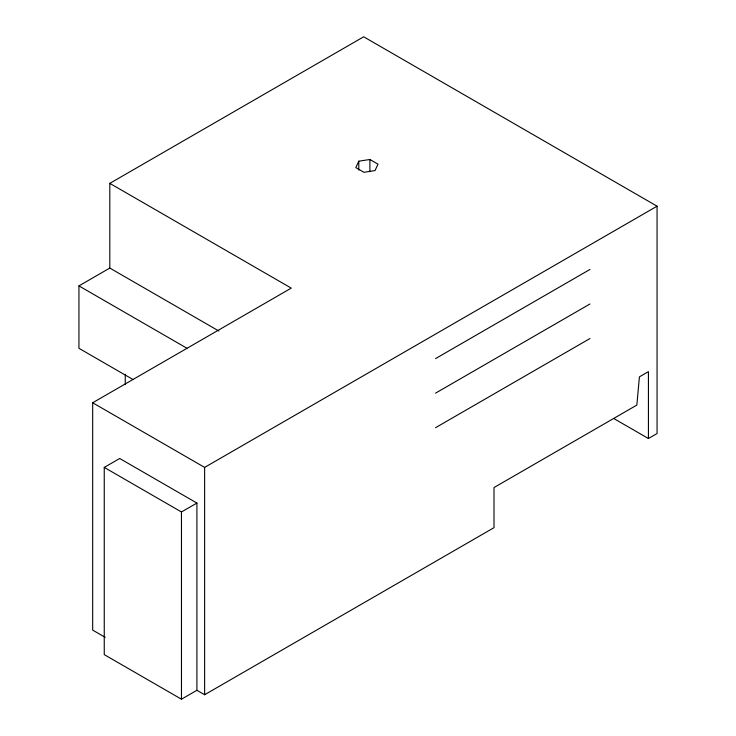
<?xml version="1.0" encoding="UTF-8"?>
<svg xmlns="http://www.w3.org/2000/svg" width="736" height="736" viewBox="0 0 736 736"><rect width="100%" height="100%" fill="white"/><g stroke="black" fill="none" stroke-linecap="round" stroke-linejoin="round"><path stroke-width="1.1" d="M358.791 161.202L355.819 167.606L363.943 172.298L375.029 170.577L378 164.174L369.886 159.491L358.791 161.202L358.791 170.117M218.877 331.025L109.811 268.06L109.811 183.365L363.676 36.8L657.064 206.19L657.064 433.532L648.425 438.518L613.842 418.554M133.115 379.583L78.936 348.294L78.936 285.89L109.811 268.06M105.22 637.348L92.672 630.108L92.672 402.767L291.254 288.116L109.811 183.365M104.254 467.406L119.701 458.491L196.908 503.065L196.908 690.285L181.461 699.2L104.254 654.626L104.254 467.406L181.461 511.98L196.908 503.065M92.672 402.767L204.626 467.406L657.064 206.19M435.556 358.598L589.978 269.44M435.556 393.144L589.978 303.986M435.556 427.69L589.978 338.532M196.908 690.285L204.626 694.738L494.003 527.675L494.003 487.554L636.842 405.085L639.409 376.86L648.425 371.652L648.425 438.518M78.936 285.89L186.953 348.257M369.886 159.491L369.886 171.746M204.626 467.406L204.626 694.738M181.461 511.98L181.461 699.2M125.258 374.284L125.258 384.597"/></g></svg>
